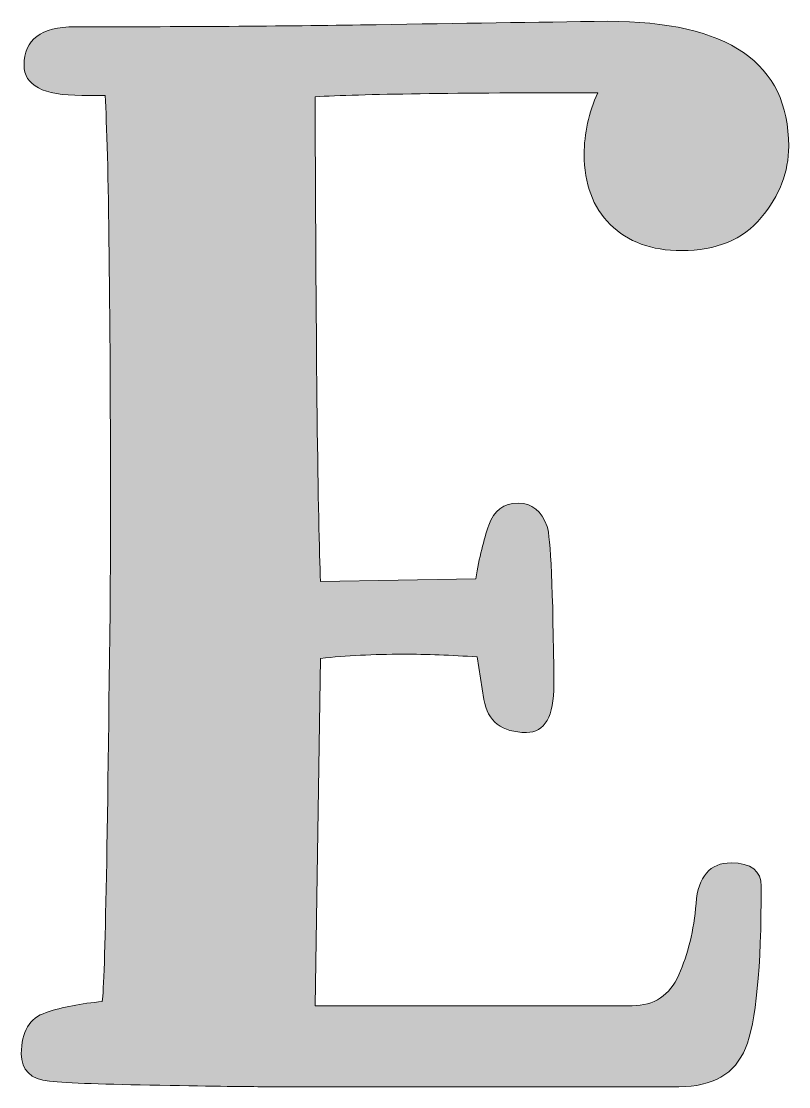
# Model space of a CAD drawing. Header units: inches. Extents: x -1.8 to 7.8, y -48 to 0.
# Drawn here: x 1.35 to 4.653, y -40.868 to -36.283 of the extents above; entities that cross this region are included whole.
import ezdxf

# ---------------------------------------------------------------- set-up
doc = ezdxf.new("R2010")
doc.units = ezdxf.units.IN
doc.header["$MEASUREMENT"] = 0
doc.layers.add('Layer 1', color=7, linetype='Continuous')

# ---------------------------------------------------------------- blocks, each defined once
blk = doc.blocks.new('block 2')
at = {"layer": 'Layer 1', "true_color": 0x231f20}
h = blk.add_hatch(color=250, dxfattribs=at)
h.dxf.hatch_style = 2
edge = h.paths.add_edge_path()
edge.add_spline(control_points=[(3.8732, -36.2832), (3.566, -36.2872), (3.2341, -36.2921), (2.8777, -36.298), (2.5212, -36.3039), (2.0889, -36.3069), (1.5808, -36.3069), (1.4351, -36.3069), (1.3622, -36.3621), (1.3622, -36.4723), (1.3622, -36.559), (1.445, -36.6023), (1.6104, -36.6023), (1.6104, -36.6023), (1.7108, -36.6023), (1.7108, -36.6023), (1.7265, -36.8426), (1.7345, -37.5121), (1.7345, -38.6111), (1.7226, -39.7809), (1.7108, -40.4111), (1.699, -40.5017), (1.6084, -40.5096), (1.5277, -40.5253), (1.4568, -40.5489), (1.3859, -40.5726), (1.3504, -40.6316), (1.3504, -40.7262), (1.3504, -40.7971), (1.3908, -40.8365), (1.4715, -40.8443), (1.5522, -40.8522), (1.7108, -40.8581), (1.9471, -40.8621), (2.1835, -40.8659), (2.3331, -40.868), (2.3962, -40.868), (2.3962, -40.868), (4.1804, -40.868), (4.1804, -40.868), (4.3261, -40.868), (4.4216, -40.8128), (4.467, -40.7025), (4.5122, -40.5923), (4.5349, -40.3599), (4.5349, -40.0054), (4.5349, -39.9384), (4.4915, -39.9049), (4.4049, -39.9049), (4.3143, -39.9049), (4.2641, -39.9631), (4.2543, -40.0792), (4.2444, -40.1954), (4.2198, -40.2978), (4.1804, -40.3864), (4.141, -40.4751), (4.0741, -40.5194), (3.9795, -40.5194), (3.9795, -40.5194), (2.6148, -40.5194), (2.6148, -40.5194), (2.6148, -40.5194), (2.6384, -39.0246), (2.6384, -39.0246), (2.7486, -39.0128), (2.8668, -39.0069), (2.9929, -39.0069), (3.0953, -39.0069), (3.2016, -39.0109), (3.3119, -39.0187), (3.3119, -39.0187), (3.3415, -39.2019), (3.3415, -39.2019), (3.3572, -39.2964), (3.4183, -39.3437), (3.5246, -39.3437), (3.6034, -39.3437), (3.6428, -39.2748), (3.6428, -39.1369), (3.6388, -38.7273), (3.6289, -38.5008), (3.6132, -38.4574), (3.5896, -38.3905), (3.5482, -38.357), (3.4892, -38.357), (3.4261, -38.357), (3.3837, -38.3886), (3.3621, -38.4515), (3.3404, -38.5146), (3.3217, -38.5914), (3.306, -38.682), (3.306, -38.682), (2.6384, -38.6938), (2.6384, -38.6938), (2.6266, -38.4378), (2.6186, -37.7426), (2.6148, -36.6082), (2.8117, -36.5964), (3.2174, -36.5905), (3.8318, -36.5905), (3.7924, -36.6772), (3.7728, -36.7658), (3.7728, -36.8563), (3.7728, -36.9824), (3.8101, -37.0829), (3.885, -37.1576), (3.9598, -37.2325), (4.0623, -37.2699), (4.1922, -37.2699), (4.3419, -37.2699), (4.4561, -37.2226), (4.5349, -37.1281), (4.6137, -37.0336), (4.6531, -36.9312), (4.6531, -36.8209), (4.6531, -36.4625), (4.3931, -36.2832), (3.8732, -36.2832)], knot_values=[0, 0, 0, 0, 1, 1, 1, 2, 2, 2, 3, 3, 3, 4, 4, 4, 5, 5, 5, 6, 6, 6, 7, 7, 7, 8, 8, 8, 9, 9, 9, 10, 10, 10, 11, 11, 11, 12, 12, 12, 13, 13, 13, 14, 14, 14, 15, 15, 15, 16, 16, 16, 17, 17, 17, 18, 18, 18, 19, 19, 19, 20, 20, 20, 21, 21, 21, 22, 22, 22, 23, 23, 23, 24, 24, 24, 25, 25, 25, 26, 26, 26, 27, 27, 27, 28, 28, 28, 29, 29, 29, 30, 30, 30, 31, 31, 31, 32, 32, 32, 33, 33, 33, 34, 34, 34, 35, 35, 35, 36, 36, 36, 37, 37, 37, 38, 38, 38, 39, 39, 39, 39], degree=3, periodic=1)
at = {"layer": 'Layer 1', "lineweight": 0}
blk.add_open_spline([(3.8732, -36.2832), (3.566, -36.2872), (3.2341, -36.2921), (2.8777, -36.298), (2.5212, -36.3039), (2.0889, -36.3069), (1.5808, -36.3069), (1.4351, -36.3069), (1.3622, -36.3621), (1.3622, -36.4723), (1.3622, -36.559), (1.445, -36.6023), (1.6104, -36.6023), (1.6104, -36.6023), (1.7108, -36.6023), (1.7108, -36.6023), (1.7265, -36.8426), (1.7345, -37.5121), (1.7345, -38.6111), (1.7226, -39.7809), (1.7108, -40.4111), (1.699, -40.5017), (1.6084, -40.5096), (1.5277, -40.5253), (1.4568, -40.5489), (1.3859, -40.5726), (1.3504, -40.6316), (1.3504, -40.7262), (1.3504, -40.7971), (1.3908, -40.8365), (1.4715, -40.8443), (1.5522, -40.8522), (1.7108, -40.8581), (1.9471, -40.8621), (2.1835, -40.8659), (2.3331, -40.868), (2.3962, -40.868), (2.3962, -40.868), (4.1804, -40.868), (4.1804, -40.868), (4.3261, -40.868), (4.4216, -40.8128), (4.467, -40.7025), (4.5122, -40.5923), (4.5349, -40.3599), (4.5349, -40.0054), (4.5349, -39.9384), (4.4915, -39.9049), (4.4049, -39.9049), (4.3143, -39.9049), (4.2641, -39.9631), (4.2543, -40.0792), (4.2444, -40.1954), (4.2198, -40.2978), (4.1804, -40.3864), (4.141, -40.4751), (4.0741, -40.5194), (3.9795, -40.5194), (3.9795, -40.5194), (2.6148, -40.5194), (2.6148, -40.5194), (2.6148, -40.5194), (2.6384, -39.0246), (2.6384, -39.0246), (2.7486, -39.0128), (2.8668, -39.0069), (2.9929, -39.0069), (3.0953, -39.0069), (3.2016, -39.0109), (3.3119, -39.0187), (3.3119, -39.0187), (3.3415, -39.2019), (3.3415, -39.2019), (3.3572, -39.2964), (3.4183, -39.3437), (3.5246, -39.3437), (3.6034, -39.3437), (3.6428, -39.2748), (3.6428, -39.1369), (3.6388, -38.7273), (3.6289, -38.5008), (3.6132, -38.4574), (3.5896, -38.3905), (3.5482, -38.357), (3.4892, -38.357), (3.4261, -38.357), (3.3837, -38.3886), (3.3621, -38.4515), (3.3404, -38.5146), (3.3217, -38.5914), (3.306, -38.682), (3.306, -38.682), (2.6384, -38.6938), (2.6384, -38.6938), (2.6266, -38.4378), (2.6186, -37.7426), (2.6148, -36.6082), (2.8117, -36.5964), (3.2174, -36.5905), (3.8318, -36.5905), (3.7924, -36.6772), (3.7728, -36.7658), (3.7728, -36.8563), (3.7728, -36.9824), (3.8101, -37.0829), (3.885, -37.1576), (3.9598, -37.2325), (4.0623, -37.2699), (4.1922, -37.2699), (4.3419, -37.2699), (4.4561, -37.2226), (4.5349, -37.1281), (4.6137, -37.0336), (4.6531, -36.9312), (4.6531, -36.8209), (4.6531, -36.4625), (4.3931, -36.2832), (3.8732, -36.2832)], degree=3, knots=[0, 0, 0, 0, 1, 1, 1, 2, 2, 2, 3, 3, 3, 4, 4, 4, 5, 5, 5, 6, 6, 6, 7, 7, 7, 8, 8, 8, 9, 9, 9, 10, 10, 10, 11, 11, 11, 12, 12, 12, 13, 13, 13, 14, 14, 14, 15, 15, 15, 16, 16, 16, 17, 17, 17, 18, 18, 18, 19, 19, 19, 20, 20, 20, 21, 21, 21, 22, 22, 22, 23, 23, 23, 24, 24, 24, 25, 25, 25, 26, 26, 26, 27, 27, 27, 28, 28, 28, 29, 29, 29, 30, 30, 30, 31, 31, 31, 32, 32, 32, 33, 33, 33, 34, 34, 34, 35, 35, 35, 36, 36, 36, 37, 37, 37, 38, 38, 38, 39, 39, 39, 39], dxfattribs=at)

msp = doc.modelspace()

# ---------------------------------------------------------------- block references
at = {"layer": 'Layer 1'}
msp.add_blockref('block 2', (0, 0), dxfattribs=at)

doc.saveas('drawing.dxf')
